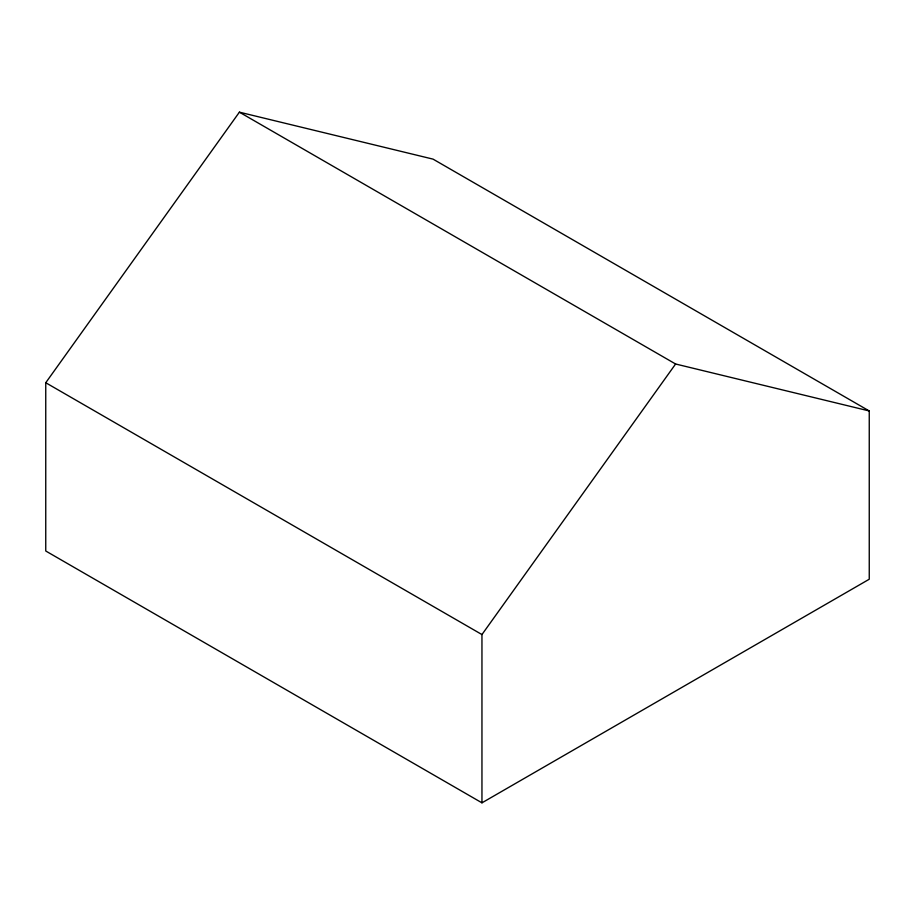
<?xml version="1.0" encoding="UTF-8"?>
<svg xmlns="http://www.w3.org/2000/svg" width="915" height="915" viewBox="0 0 915 915"><rect width="100%" height="100%" fill="white"/><g stroke="black" fill="none" stroke-linecap="round" stroke-linejoin="round"><path stroke-width="1.37" d="M45.75 382.733L239.398 112.168L433.047 159.13L869.25 410.961L869.25 579.229L481.953 802.832L45.75 551.002L45.75 382.733L481.953 634.564L481.953 802.832M481.953 634.564L675.602 363.998L869.25 410.961M239.398 112.168L675.602 363.998"/></g></svg>
